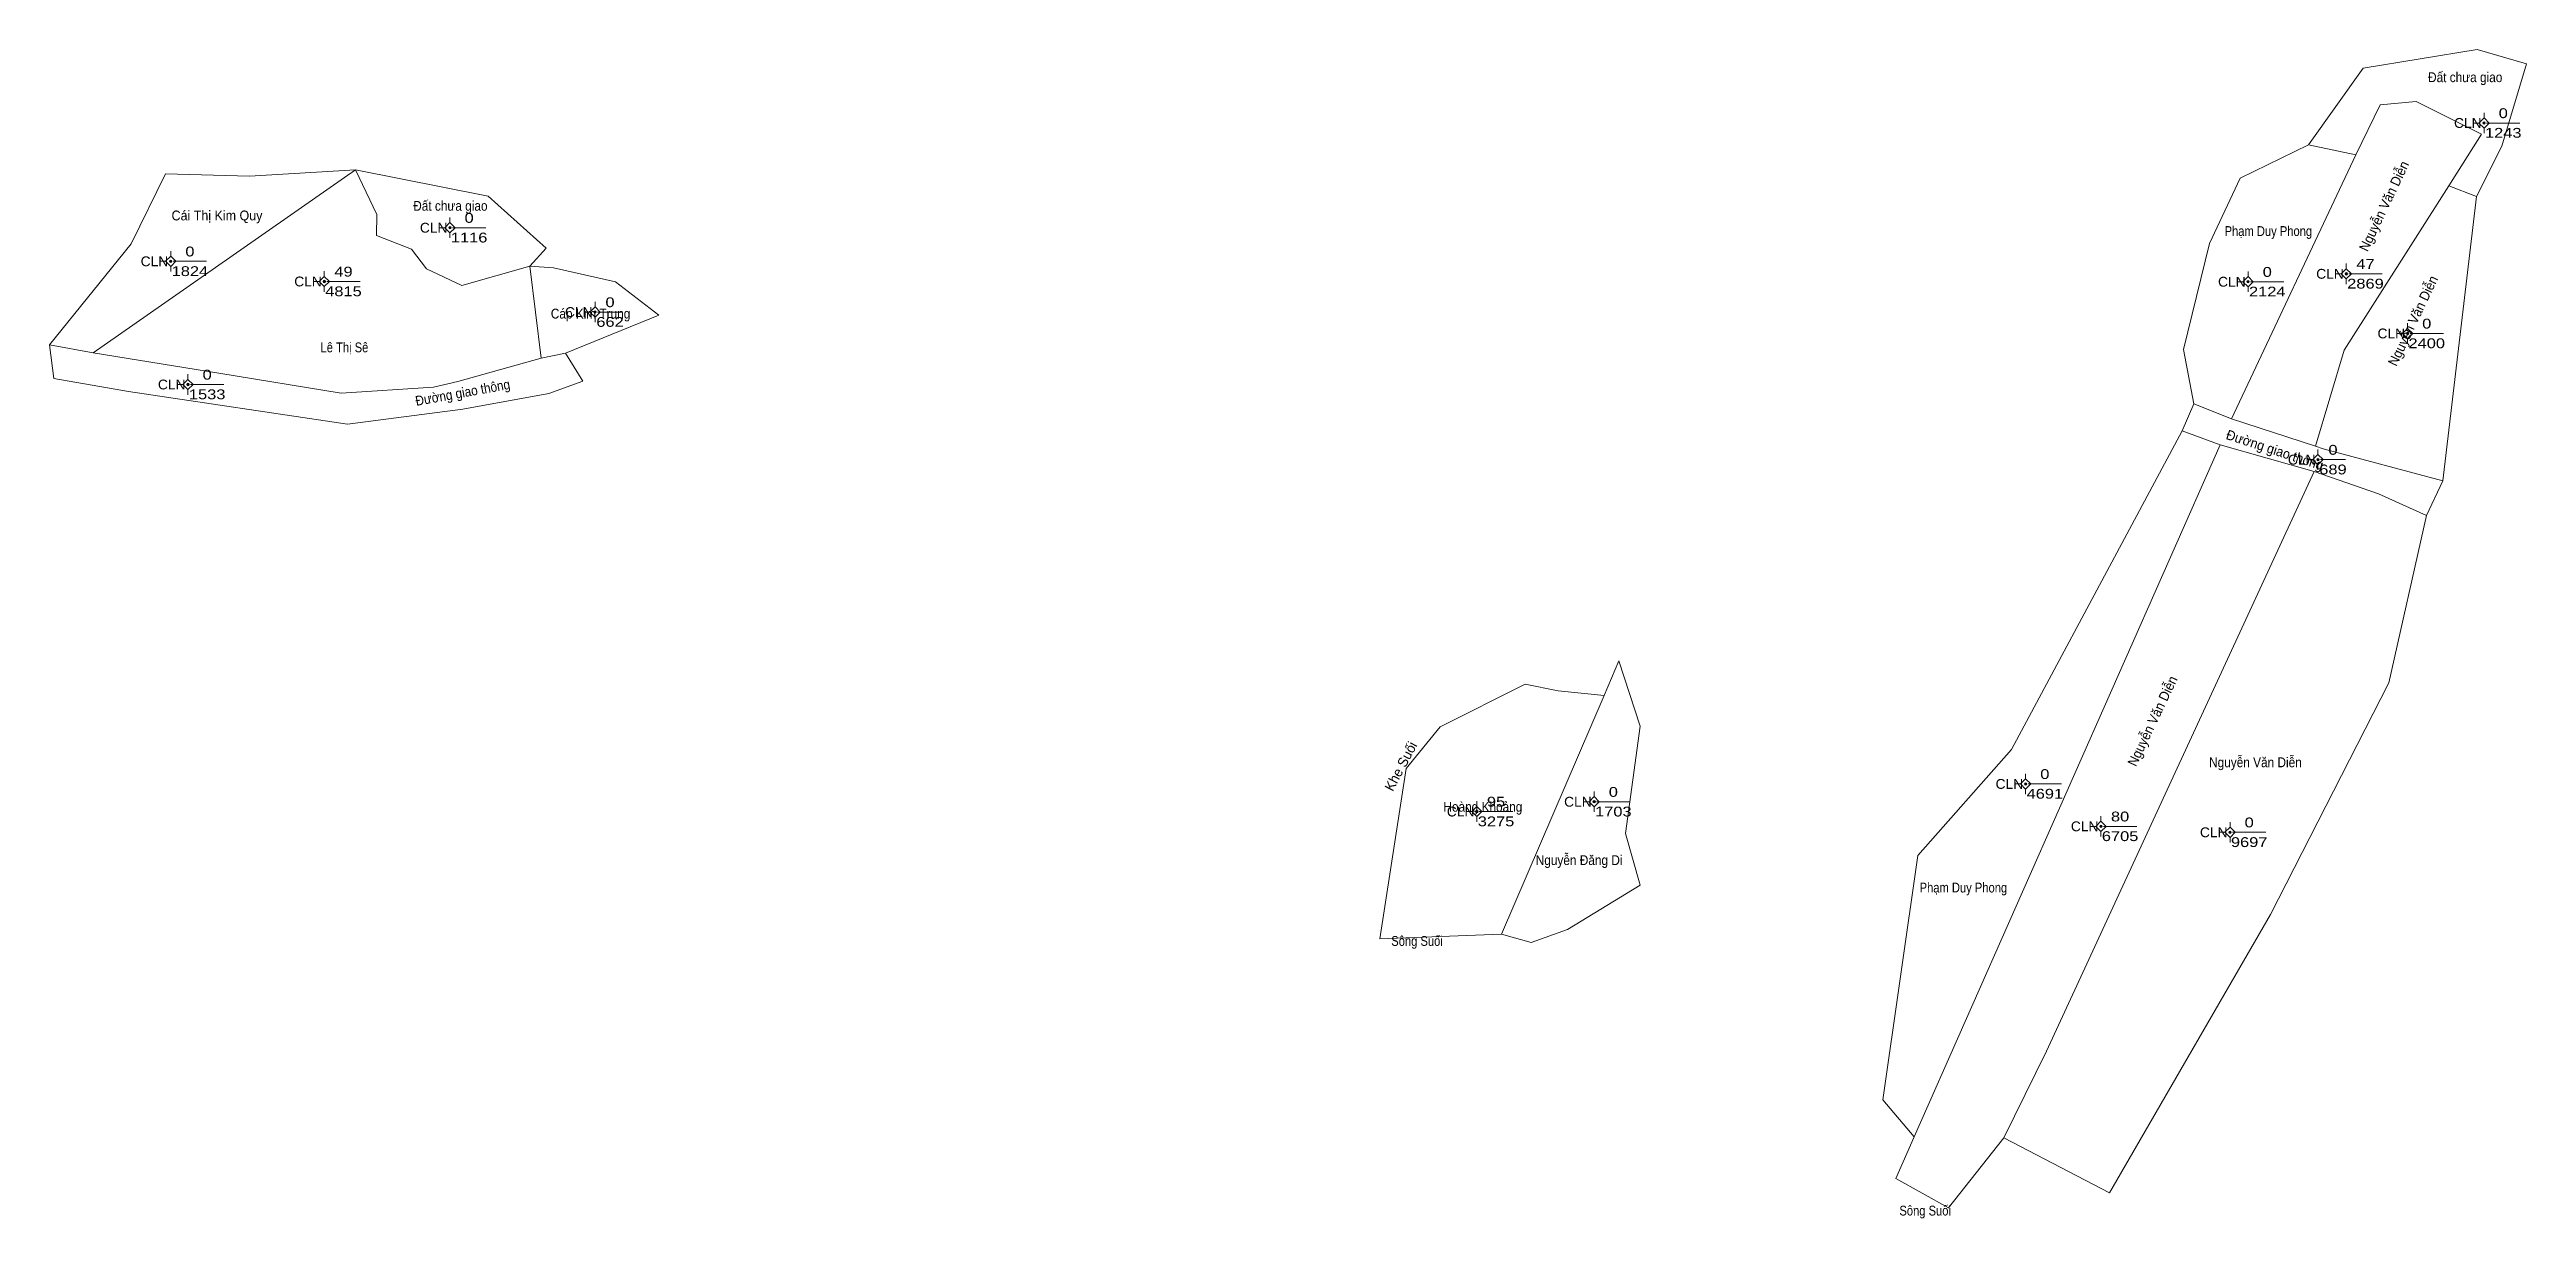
# Model space of a CAD drawing. Header units: metres. Extents: x 536075 to 536832, y 1846954 to 1847311.
import ezdxf
from ezdxf.enums import TextEntityAlignment as Align

# ---------------------------------------------------------------- set-up
doc = ezdxf.new("R2010")
doc.units = ezdxf.units.M
doc.header["$LTSCALE"] = 1.2
doc.layers.add('11', color=7, linetype='Continuous', lineweight=13)
doc.layers.add('6', color=7, linetype='Continuous', lineweight=13)
for name, color, linetype in [('2', 7, 'Continuous'), ('3', 7, 'Continuous'), ('4', 7, 'Continuous'), ('5', 7, 'Continuous'), ('7', 7, 'Continuous')]:
    doc.layers.add(name, color=color, linetype=linetype)

msp = doc.modelspace()

# ---------------------------------------------------------------- hatches: boundary and pattern name
at = {"layer": '11'}
for points in [[(536819.114, 1847288.4, 1), (536818.364, 1847288.4, 1)], [(536198.074, 1847256.42, 1), (536197.324, 1847256.42, 1)], [(536112.824, 1847246.16, 1), (536112.074, 1847246.16, 1)], [(536159.714, 1847240, 1), (536158.964, 1847240, 1)], [(536747.064, 1847239.92, 1), (536746.314, 1847239.92, 1)], [(536777.044, 1847242.34, 1), (536776.294, 1847242.34, 1)], [(536242.374, 1847230.66, 1), (536241.624, 1847230.66, 1)], [(536795.754, 1847224.13, 1), (536795.004, 1847224.13, 1)], [(536118.094, 1847208.54, 1), (536117.344, 1847208.54, 1)], [(536768.394, 1847185.59, 1), (536767.644, 1847185.59, 1)], [(536679.154, 1847086.56, 1), (536678.404, 1847086.56, 1)], [(536511.604, 1847078.13, 1), (536510.854, 1847078.13, 1)], [(536547.414, 1847081.12, 1), (536546.664, 1847081.12, 1)], [(536702.134, 1847073.61, 1), (536701.384, 1847073.61, 1)], [(536741.544, 1847071.79, 1), (536740.794, 1847071.79, 1)]]:
    msp.add_hatch(color=256, dxfattribs=at).paths.add_polyline_path(points)

# ---------------------------------------------------------------- linework, layer by layer
for p, q in [((536817.18, 1847288.4), (536815.62, 1847288.4)), ((536818.74, 1847291.52), (536818.74, 1847289.96)), ((536821.86, 1847288.4), (536820.3, 1847288.4)), ((536818.74, 1847286.84), (536818.74, 1847285.28)), ((536197.7, 1847259.54), (536197.7, 1847257.98)), ((536196.14, 1847256.42), (536194.57, 1847256.42)), ((536197.7, 1847254.86), (536197.7, 1847253.3)), ((536200.82, 1847256.42), (536199.26, 1847256.42)), ((536110.89, 1847246.16), (536109.32, 1847246.16)), ((536112.45, 1847249.28), (536112.45, 1847247.72)), ((536112.45, 1847244.6), (536112.45, 1847243.04)), ((536115.57, 1847246.16), (536114.01, 1847246.16)), ((536159.34, 1847243.12), (536159.34, 1847241.56)), ((536746.69, 1847243.04), (536746.69, 1847241.48)), ((536776.67, 1847245.46), (536776.67, 1847243.9)), ((536157.78, 1847240), (536156.22, 1847240)), ((536159.34, 1847238.44), (536159.34, 1847236.88)), ((536162.46, 1847240), (536160.9, 1847240)), ((536745.13, 1847239.92), (536743.56, 1847239.92)), ((536746.69, 1847238.36), (536746.69, 1847236.8)), ((536749.81, 1847239.92), (536748.25, 1847239.92)), ((536775.11, 1847242.34), (536773.55, 1847242.34)), ((536776.67, 1847240.78), (536776.67, 1847239.22)), ((536779.8, 1847242.34), (536778.23, 1847242.34)), ((536240.44, 1847230.66), (536238.88, 1847230.66)), ((536242, 1847233.78), (536242, 1847232.22)), ((536242, 1847229.1), (536242, 1847227.54)), ((536245.12, 1847230.66), (536243.56, 1847230.66)), ((536793.82, 1847224.13), (536792.26, 1847224.13)), ((536795.38, 1847227.26), (536795.38, 1847225.69)), ((536795.38, 1847222.57), (536795.38, 1847221)), ((536798.5, 1847224.13), (536796.94, 1847224.13)), ((536116.16, 1847208.54), (536114.6, 1847208.54)), ((536117.72, 1847211.66), (536117.72, 1847210.1)), ((536117.72, 1847206.98), (536117.72, 1847205.42)), ((536120.84, 1847208.54), (536119.28, 1847208.54)), ((536766.46, 1847185.59), (536764.9, 1847185.59)), ((536768.02, 1847188.72), (536768.02, 1847187.15)), ((536768.02, 1847184.03), (536768.02, 1847182.46)), ((536771.14, 1847185.59), (536769.58, 1847185.59)), ((536547.04, 1847084.24), (536547.04, 1847082.68)), ((536677.22, 1847086.56), (536675.66, 1847086.56)), ((536678.78, 1847089.68), (536678.78, 1847088.12)), ((536678.78, 1847085), (536678.78, 1847083.44)), ((536681.9, 1847086.56), (536680.34, 1847086.56)), ((536509.67, 1847078.13), (536508.1, 1847078.13)), ((536511.23, 1847081.26), (536511.23, 1847079.69)), ((536514.36, 1847078.13), (536512.79, 1847078.13)), ((536545.48, 1847081.12), (536543.92, 1847081.12)), ((536547.04, 1847079.56), (536547.04, 1847078)), ((536550.16, 1847081.12), (536548.6, 1847081.12)), ((536701.76, 1847076.74), (536701.76, 1847075.17)), ((536511.23, 1847076.57), (536511.23, 1847075)), ((536700.2, 1847073.61), (536698.64, 1847073.61)), ((536701.76, 1847072.05), (536701.76, 1847070.48)), ((536704.88, 1847073.61), (536703.32, 1847073.61)), ((536739.61, 1847071.79), (536738.05, 1847071.79)), ((536741.17, 1847074.92), (536741.17, 1847073.35)), ((536741.17, 1847070.23), (536741.17, 1847068.66)), ((536744.3, 1847071.79), (536742.73, 1847071.79))]:
    msp.add_line(p, q, dxfattribs=at)
for points in [[(536818.74, 1847289.96), (536817.18, 1847288.4), (536818.74, 1847286.84), (536820.3, 1847288.4)], [(536197.7, 1847257.98), (536196.14, 1847256.42), (536197.7, 1847254.86), (536199.26, 1847256.42)], [(536112.45, 1847247.72), (536110.89, 1847246.16), (536112.45, 1847244.6), (536114.01, 1847246.16)], [(536776.67, 1847243.9), (536775.11, 1847242.34), (536776.67, 1847240.78), (536778.23, 1847242.34)], [(536159.34, 1847241.56), (536157.78, 1847240), (536159.34, 1847238.44), (536160.9, 1847240)], [(536746.69, 1847241.48), (536745.13, 1847239.92), (536746.69, 1847238.36), (536748.25, 1847239.92)], [(536242, 1847232.22), (536240.44, 1847230.66), (536242, 1847229.1), (536243.56, 1847230.66)], [(536795.38, 1847225.69), (536793.82, 1847224.13), (536795.38, 1847222.57), (536796.94, 1847224.13)], [(536117.72, 1847210.1), (536116.16, 1847208.54), (536117.72, 1847206.98), (536119.28, 1847208.54)], [(536768.02, 1847187.15), (536766.46, 1847185.59), (536768.02, 1847184.03), (536769.58, 1847185.59)], [(536678.78, 1847088.12), (536677.22, 1847086.56), (536678.78, 1847085), (536680.34, 1847086.56)], [(536511.23, 1847079.69), (536509.67, 1847078.13), (536511.23, 1847076.57), (536512.79, 1847078.13)], [(536547.04, 1847082.68), (536545.48, 1847081.12), (536547.04, 1847079.56), (536548.6, 1847081.12)], [(536701.76, 1847075.17), (536700.2, 1847073.61), (536701.76, 1847072.05), (536703.32, 1847073.61)], [(536741.17, 1847073.35), (536739.61, 1847071.79), (536741.17, 1847070.23), (536742.73, 1847071.79)]]:
    msp.add_lwpolyline(points, close=True, dxfattribs=at)
for centre in [(536818.739, 1847288.4), (536197.699, 1847256.42), (536112.449, 1847246.16), (536159.339, 1847240), (536746.689, 1847239.92), (536776.669, 1847242.34), (536241.999, 1847230.66), (536795.379, 1847224.13), (536117.719, 1847208.54), (536768.019, 1847185.59), (536678.779, 1847086.56), (536511.229, 1847078.13), (536547.039, 1847081.12), (536701.759, 1847073.61), (536741.169, 1847071.79)]:
    msp.add_circle(centre, 0.375, dxfattribs=at)
at = {"layer": '6'}
for p, q in [((536819.49, 1847288.4), (536829.69, 1847288.4)), ((536779.63, 1847278.72), (536765.1, 1847281.75)), ((536088.77, 1847218.22), (536168.91, 1847274.1)), ((536779.63, 1847278.72), (536741.66, 1847198.09)), ((536816.46, 1847265.96), (536806.19, 1847179.09)), ((536816.46, 1847265.96), (536807.93, 1847269.17)), ((536198.45, 1847256.42), (536208.65, 1847256.42)), ((536113.2, 1847246.16), (536123.4, 1847246.16)), ((536222.04, 1847244.7), (536227.11, 1847250.16)), ((536225.53, 1847216.62), (536222.04, 1847244.7)), ((536160.09, 1847240), (536170.29, 1847240)), ((536747.44, 1847239.92), (536757.64, 1847239.92)), ((536777.42, 1847242.34), (536787.62, 1847242.34)), ((536242.75, 1847230.66), (536250.4, 1847230.66)), ((536075.45, 1847220.68), (536088.77, 1847218.22)), ((536075.45, 1847220.68), (536076.79, 1847210.39)), ((536796.13, 1847224.13), (536806.33, 1847224.13)), ((536088.77, 1847218.22), (536127.14, 1847211.97)), ((536200.15, 1847209.47), (536225.53, 1847216.62)), ((536225.53, 1847216.62), (536232.94, 1847218.08)), ((536232.94, 1847218.08), (536238.22, 1847209.57)), ((536076.79, 1847210.39), (536099.54, 1847206.38)), ((536118.47, 1847208.54), (536128.67, 1847208.54)), ((536227.85, 1847205.78), (536238.22, 1847209.57)), ((536730.15, 1847202.64), (536726.57, 1847194.37)), ((536726.57, 1847194.37), (536738.18, 1847190.12)), ((536738.18, 1847190.12), (536766.88, 1847181.94)), ((536768.77, 1847185.59), (536776.42, 1847185.59)), ((536806.19, 1847179.09), (536769.62, 1847188.92)), ((536801.12, 1847168.55), (536806.19, 1847179.09)), ((536489.67, 1847091.3), (536481.62, 1847039.26)), ((536679.53, 1847086.56), (536689.73, 1847086.56)), ((536511.98, 1847078.13), (536522.18, 1847078.13)), ((536547.79, 1847081.12), (536557.99, 1847081.12)), ((536702.51, 1847073.61), (536712.71, 1847073.61)), ((536741.92, 1847071.79), (536752.12, 1847071.79)), ((536481.62, 1847039.26), (536518.76, 1847040.71)), ((536518.76, 1847040.71), (536527.78, 1847038.11)), ((536644.76, 1846978.76), (536639.13, 1846966.04)), ((536704.34, 1846961.65), (536672.08, 1846978.45))]:
    msp.add_line(p, q, dxfattribs=at)
for points in [[(536816.46, 1847265.96), (536824.16, 1847281.28), (536831.68, 1847306.51), (536816.63, 1847310.84), (536781.83, 1847305.19), (536765.1, 1847281.75)], [(536779.63, 1847278.72), (536787, 1847294), (536798, 1847295), (536818, 1847285), (536807.93, 1847269.17)], [(536765.1, 1847281.75), (536744.29, 1847271.59), (536734.89, 1847251.64), (536726.99, 1847219.26), (536730.15, 1847202.64)], [(536075.45, 1847220.68), (536100.35, 1847251.46), (536110.88, 1847272.92), (536136.46, 1847272.17), (536168.91, 1847274.1)], [(536168.91, 1847274.1), (536209.35, 1847266.04), (536227.11, 1847250.16)], [(536168.91, 1847274.1), (536175.4, 1847260.49), (536175.24, 1847254.09), (536186.01, 1847249.84), (536190.5, 1847243.9), (536201.3, 1847238.75), (536222.04, 1847244.7)], [(536807.93, 1847269.17), (536776, 1847219), (536767.31, 1847189.68)], [(536222.04, 1847244.7), (536229.29, 1847244.21), (536248.29, 1847239.88), (536261.45, 1847229.71), (536232.94, 1847218.08)], [(536227.85, 1847205.78), (536201.64, 1847201.01), (536166.44, 1847196.41), (536099.54, 1847206.38)], [(536127.14, 1847211.97), (536164.45, 1847205.9), (536192.71, 1847207.75), (536200.15, 1847209.47)], [(536730.15, 1847202.64), (536741.66, 1847198.09), (536767.31, 1847189.68), (536769.62, 1847188.92)], [(536726.57, 1847194.37), (536674.48, 1847097.11), (536645.89, 1847064.74), (536635.19, 1846990.05)], [(536738.18, 1847190.12), (536644.76, 1846978.76), (536635.19, 1846990.05)], [(536672.08, 1846978.45), (536685.16, 1847004.97), (536766.88, 1847181.94)], [(536766.88, 1847181.94), (536786.51, 1847175.12), (536801.12, 1847168.55)], [(536801.12, 1847168.55), (536789.62, 1847117.44), (536753.5, 1847046.67), (536704.34, 1846961.65)], [(536554.61, 1847124.13), (536550.08, 1847113.59), (536518.76, 1847040.71)], [(536527.78, 1847038.11), (536538.93, 1847042.07), (536561.13, 1847055.62), (536556.62, 1847071.43), (536561.13, 1847104.18), (536554.61, 1847124.13)], [(536550.08, 1847113.59), (536536, 1847115), (536526, 1847117), (536500, 1847104), (536489.67, 1847091.3)], [(536672.08, 1846978.45), (536655.2, 1846957.1), (536639.13, 1846966.04)]]:
    msp.add_lwpolyline(points, dxfattribs=at)

# ---------------------------------------------------------------- texts
at = {"layer": '2', "width": 0.95}
msp.add_text('Đường giao thông', height=3, rotation=341.842, dxfattribs=at).set_placement((536754.388, 1847187.142), align=Align.CENTER)
at = {"layer": '2'}
msp.add_text('Khe Suối', height=3, rotation=62.103, dxfattribs=at).set_placement((536489.339, 1847091.243), align=Align.CENTER)
at = {"layer": '2', "width": 0.85}
for p in [(536492.96, 1847037.11), (536648.1, 1846954.76)]:
    msp.add_text('Sông Suối', height=3, dxfattribs=at).set_placement(p, align=Align.CENTER)
at = {"layer": '3', "width": 1.05}
for p in [(536817.99, 1847286.9), (536196.95, 1847254.92), (536111.7, 1847244.66), (536775.92, 1847240.84), (536158.59, 1847238.5), (536745.94, 1847238.42), (536241.25, 1847229.16), (536794.63, 1847222.63), (536116.97, 1847207.04), (536767.27, 1847184.09), (536678.03, 1847085.06), (536510.48, 1847076.63), (536546.29, 1847079.62), (536701.01, 1847072.11), (536740.42, 1847070.29)]:
    msp.add_text('CLN', height=3, dxfattribs=at).set_placement(p, align=Align.RIGHT)
at = {"layer": '4', "width": 1.25}
for s, p in [('0', (536824.595, 1847289.9)), ('0', (536203.555, 1847257.92)), ('0', (536118.305, 1847247.66)), ('49', (536165.19, 1847241.5)), ('0', (536752.545, 1847241.42)), ('47', (536782.52, 1847243.84)), ('0', (536246.575, 1847232.16)), ('0', (536801.235, 1847225.63)), ('0', (536123.575, 1847210.04)), ('0', (536772.605, 1847187.09)), ('0', (536552.895, 1847082.62)), ('0', (536684.635, 1847088.06)), ('95', (536517.08, 1847079.63)), ('80', (536707.61, 1847075.11)), ('0', (536747.025, 1847073.29))]:
    msp.add_text(s, height=3, dxfattribs=at).set_placement(p, align=Align.CENTER)
at = {"layer": '5', "width": 1.25}
for s, p in [('1243', (536824.595, 1847283.9)), ('1116', (536203.555, 1847251.92)), ('1824', (536118.305, 1847241.66)), ('4815', (536165.195, 1847235.5)), ('2124', (536752.545, 1847235.42)), ('2869', (536782.525, 1847237.84)), ('662', (536246.57, 1847226.16)), ('2400', (536801.235, 1847219.63)), ('1533', (536123.575, 1847204.04)), ('689', (536772.6, 1847181.09)), ('4691', (536684.635, 1847082.06)), ('3275', (536517.085, 1847073.63)), ('1703', (536552.895, 1847076.62)), ('6705', (536707.615, 1847069.11)), ('9697', (536747.025, 1847067.29))]:
    msp.add_text(s, height=3, dxfattribs=at).set_placement(p, align=Align.CENTER)
at = {"layer": '7'}
for s, width, p in [('Đất chưa giao', 0.9, (536812.98, 1847300.88)), ('Cái Thị Kim Quy', 0.95, (536126.575, 1847258.66)), ('Đất chưa giao', 0.9, (536197.83, 1847261.61)), ('Phạm Duy Phong', 0.85, (536752.88, 1847253.9)), ('Cáp Kim Trung', 0.9, (536240.635, 1847228.69)), ('Lê Thị Sê', 0.85, (536165.485, 1847218.38)), ('Nguyễn Văn Diễn', 0.9, (536748.935, 1847091.66)), ('Hoàng Khoảng', 0.9, (536513.06, 1847078.08)), ('Nguyễn Đăng Di', 0.9, (536542.445, 1847061.79)), ('Phạm Duy Phong', 0.85, (536659.77, 1847053.41))]:
    msp.add_text(s, height=3, dxfattribs=dict(at, width=width)).set_placement(p, align=Align.CENTER)
for s, rotation, width, p in [('Nguyễn Văn Diễn', 64.599, 0.95, (536789.551, 1847262.392)), ('Nguyễn Văn Diễn', 64.599, 0.95, (536798.381, 1847227.372)), ('Đường giao thông', 10.314, 0.9, (536201.846, 1847204.615)), ('Nguyễn Văn Diễn', 64.599, 0.95, (536718.861, 1847105.142))]:
    msp.add_text(s, height=3, rotation=rotation, dxfattribs=dict(at, width=width)).set_placement(p, align=Align.CENTER)

doc.saveas('drawing.dxf')
